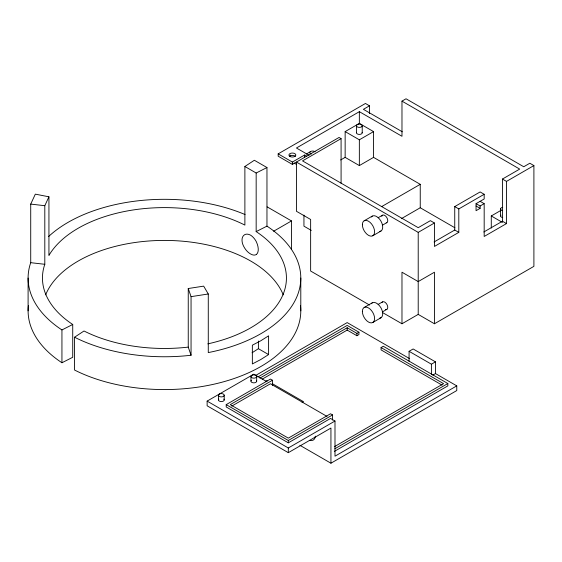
<?xml version="1.0" encoding="UTF-8"?>
<svg xmlns="http://www.w3.org/2000/svg" width="562" height="562" viewBox="0 0 562 562"><rect width="100%" height="100%" fill="white"/><g stroke="black" fill="none" stroke-linecap="round" stroke-linejoin="round"><path stroke-width="0.84" d="M48.936 196.805L44.805 205.706L44.805 264.295A121.989 70.433 0 0 0 72.73 324.478L72.73 357.284L61.939 362.75L61.939 329.943A136.348 78.722 0 0 1 30.72 262.679L30.72 204.09L35.336 194.143L48.936 196.805L48.936 255.401A121.989 70.433 0 0 1 244.884 225.088L244.884 166.493L254.347 160.261L266.964 167.539L266.964 226.135A136.348 78.722 0 0 1 208.277 352.578L208.277 293.989L203.662 286.135L188.249 288.524L188.249 347.112L191.052 355.247A136.348 78.722 0 0 1 74.549 337.221L74.549 370.035A136.348 78.722 0 0 0 224.751 381.45A136.348 78.722 0 0 0 300.501 305.7M258.401 341.015L258.401 348.686L252.071 352.774M268.594 354.573L260.859 359.483L252.359 363.944L252.359 345.194L260.859 340.734L268.594 335.823L268.594 354.573L258.401 348.686M74.549 337.221L84.012 330.99A121.989 70.433 0 0 0 188.249 347.112M341.085 183.268L341.085 138.624L339.055 137.451L292.373 164.406L278.169 156.201L278.169 153.862L365.441 103.471L369.501 105.818L369.501 113.566M382.35 312.444L401.978 323.768L418.212 314.397L434.447 323.768L533.9 266.353L533.9 165.579L529.84 163.233L523.749 166.752L406.031 98.786L401.978 101.132L401.978 136.285L359.35 111.676L296.434 148.003L309.142 155.337M369.501 105.818L363.41 109.33L402.294 131.782M278.169 153.862L292.373 162.06L304.555 155.035L306.81 156.334M306.157 154.107L310.638 151.515A2.873 1.658 0 0 1 315.156 151.859M373.561 157.374L359.35 165.579L345.145 157.374L345.145 131.599L359.35 123.394L373.561 131.599L373.561 157.374L420.243 184.329L420.243 207.764L454.939 227.8M341.085 138.624L302.525 160.894L418.212 227.68L430.387 220.655L434.447 222.995L434.447 246.43L458.803 232.373L458.803 208.931L484.177 194.283L484.177 198.976L476.056 203.662L476.056 210.694L480.117 208.347L480.117 206.001L484.177 203.662L484.177 236.469L506.502 223.585L506.502 181.4L533.9 165.579M345.145 131.599L359.35 139.798L373.561 131.599M340.642 159.973L345.145 157.374M273.61 231.249L291.488 220.929L291.488 249.05M381.619 206.626L420.243 184.329M364.162 220.782L372.283 216.096M378.142 217.726L382.574 215.169M382.448 225.179L386.874 222.622M401.338 218.674L420.243 207.764M372.81 235.752L380.924 231.066M434.082 241.955L454.742 230.027L454.742 206.591L480.117 191.944L484.177 194.283M483.833 231.98L502.442 221.238L502.442 179.053L519.695 169.092L401.978 101.132M369.515 305.033L310.638 271.039L310.638 219.482L296.434 211.277L296.434 162.06L418.212 232.373L434.447 222.995M491.279 228.053L491.279 215.963L501.002 210.35M364.162 307.491L372.283 302.806M299.848 445.266L330.934 463.214L330.934 428.061L288.313 452.67L207.132 405.799L207.132 401.106L253.813 374.159L266.964 381.753M378.142 304.435L382.567 301.878M255.267 375.662L347.175 322.602L409.347 358.493M257.993 376.898L347.175 325.412L358.942 332.205L358.942 334.552L356.919 335.725L347.175 330.098L262.166 379.181M259.883 378.149L347.175 327.758L356.919 333.378L358.942 332.205M382.448 311.896L386.874 309.339M265.503 381.472L267.006 380.6M330.934 463.214L456.773 390.562L456.773 385.876L334.994 456.182L334.994 421.029L330.533 418.451L288.313 442.828L226.205 406.965L226.205 404.626L270.455 379.076L272.486 380.249L272.486 385.399M272.486 380.249L230.265 404.626L288.313 438.135L330.533 413.765L332.563 414.939L332.563 420.081M372.81 322.476L380.931 317.783M231.783 406.094L270.455 383.769L326.993 416.407M442.076 385.125L381.071 349.901L381.071 347.562L383.298 346.269L447.844 383.53L447.844 385.876L334.313 451.419M302.033 402.561L303.536 401.697L272.226 383.614M409.08 361.352L409.08 351.306L413.14 348.967L435.466 361.858L435.466 373.575L456.773 385.876M226.205 404.626L288.313 440.482L332.563 414.939M409.08 351.306L431.405 364.197L435.466 361.858M207.132 401.106L288.313 447.984L334.994 421.029M432.754 375.135L435.466 373.575M334.327 446.727L443.58 383.649L381.071 347.562M334.833 448.778L447.844 383.53M244.884 166.493L256.167 173.012L266.964 167.539M61.939 329.943L72.73 324.478M207.835 343.86A121.989 70.433 0 0 0 256.167 231.6L266.964 226.135M208.277 293.989L191.052 296.652L188.249 288.524M30.72 204.09L44.805 205.706M30.72 262.679L44.805 264.295M502.442 179.053L506.502 181.4M480.117 201.315L484.177 203.662M476.056 203.662L480.117 206.001M476.056 206.001L480.117 208.347M502.442 221.238L506.502 223.585M491.279 215.963L502.491 222.44M454.742 206.591L458.803 208.931M454.742 230.027L458.803 232.373M294.031 163.022L296.251 164.301M311.285 230.399L303.944 226.163L303.944 215.084M267.133 206.865L291.488 220.929M502.716 207.336A2.873 1.658 0 0 0 500.587 208.938L500.587 215.963M434.447 323.768L434.447 272.212L418.212 281.583L401.978 272.212L401.978 323.768M431.405 364.197L431.405 374.243M418.212 232.373L418.212 314.397M362.223 125.733A2.873 1.658 0 0 1 357.917 127.174A2.873 1.658 0 0 1 357.917 124.3A2.873 1.658 0 0 1 362.223 125.733L362.223 132.765M359.35 111.676L359.35 123.394M359.35 139.798L359.35 165.579M356.919 333.378L356.919 335.725M356.484 125.733L356.484 132.765M347.175 327.758L347.175 330.098M304.555 155.035L304.555 157.374M300.796 278.035L300.796 310.849M292.373 162.06L292.373 164.406M290.343 155.035L290.343 156.707M288.313 440.482L288.313 442.828M288.313 447.984L288.313 452.67M256.672 376.645A2.873 1.658 0 0 1 252.162 377.861A2.873 1.658 0 0 1 252.598 375.002A2.873 1.658 0 0 1 256.672 376.645L256.672 381.338M256.167 173.012L256.167 231.6M250.954 376.357L250.954 381.043M224.21 395.248A2.873 1.658 0 0 1 219.904 396.688A2.873 1.658 0 0 1 219.904 393.814A2.873 1.658 0 0 1 224.21 395.248L224.21 399.94M218.463 395.248L218.463 399.94M191.052 296.652L191.052 355.247M28.1 278.035L28.1 310.849M371.306 303.705A8.648 4.995 60 0 1 380.931 307.8A8.648 4.995 60 0 1 379.659 318.176M382.083 302.328A4.306 2.487 60 0 1 387.141 304.864A4.306 2.487 60 0 1 385.511 309.458M362.125 132.337A2.873 1.658 0 0 1 359.35 134.423A2.873 1.658 0 0 1 356.582 132.337M371.313 216.995A8.641 4.988 60 0 1 380.924 221.084A8.641 4.988 60 0 1 379.659 231.46M289.388 156.384A3.442 1.988 0 0 1 295.359 156.384M381.788 216.286A4.299 2.487 60 0 1 386.572 217.178A4.299 2.487 60 0 1 386.242 222.812M502.716 217.564A2.873 1.658 0 0 1 500.967 215.134M311.236 154.121A2.873 1.658 0 0 1 310.638 151.515M502.716 210.532A2.873 1.658 0 0 1 500.587 208.938M45.648 294.853A121.989 70.433 0 0 1 164.448 240.417A121.989 70.433 0 0 1 283.248 294.853M48.662 236.469A136.348 78.722 0 0 1 245.074 214.551M61.939 362.75A136.348 78.722 0 0 1 28.395 305.7M223.824 399.111A2.873 1.658 0 0 1 221.337 401.591A2.873 1.658 0 0 1 218.85 399.111M256.637 380.903A2.873 1.658 0 0 1 253.188 382.806A2.873 1.658 0 0 1 251.46 380.235M315.324 436.168A10.102 5.831 60 0 1 310.055 440.376M256.448 254.382L256.167 254.572A11.493 6.414 61.6 0 1 251.081 254.221L250.554 253.933A11.493 6.849 58.3 0 1 245.025 248.615L244.611 247.99A11.451 7.229 54.9 0 1 244.611 234.726L245.025 234.523A11.493 6.849 58.3 0 1 250.554 235.169L251.081 235.513A11.493 6.414 61.6 0 1 256.117 241.33L256.448 242.025A11.451 5.929 64.6 0 1 256.448 254.389M362.371 311.453A8.648 4.995 60 0 0 371.545 322.862A8.648 4.995 60 0 0 371.545 310.631A8.648 4.995 60 0 0 362.371 311.453M362.371 224.737A8.641 4.988 60 0 0 371.538 236.145A8.641 4.988 60 0 0 371.538 223.922A8.641 4.988 60 0 0 362.371 224.737M289.936 156.44A3.442 1.988 0 0 0 295.703 155.548A3.442 1.988 0 0 0 291.481 153.11A3.442 1.988 0 0 0 289.936 156.44"/></g></svg>
